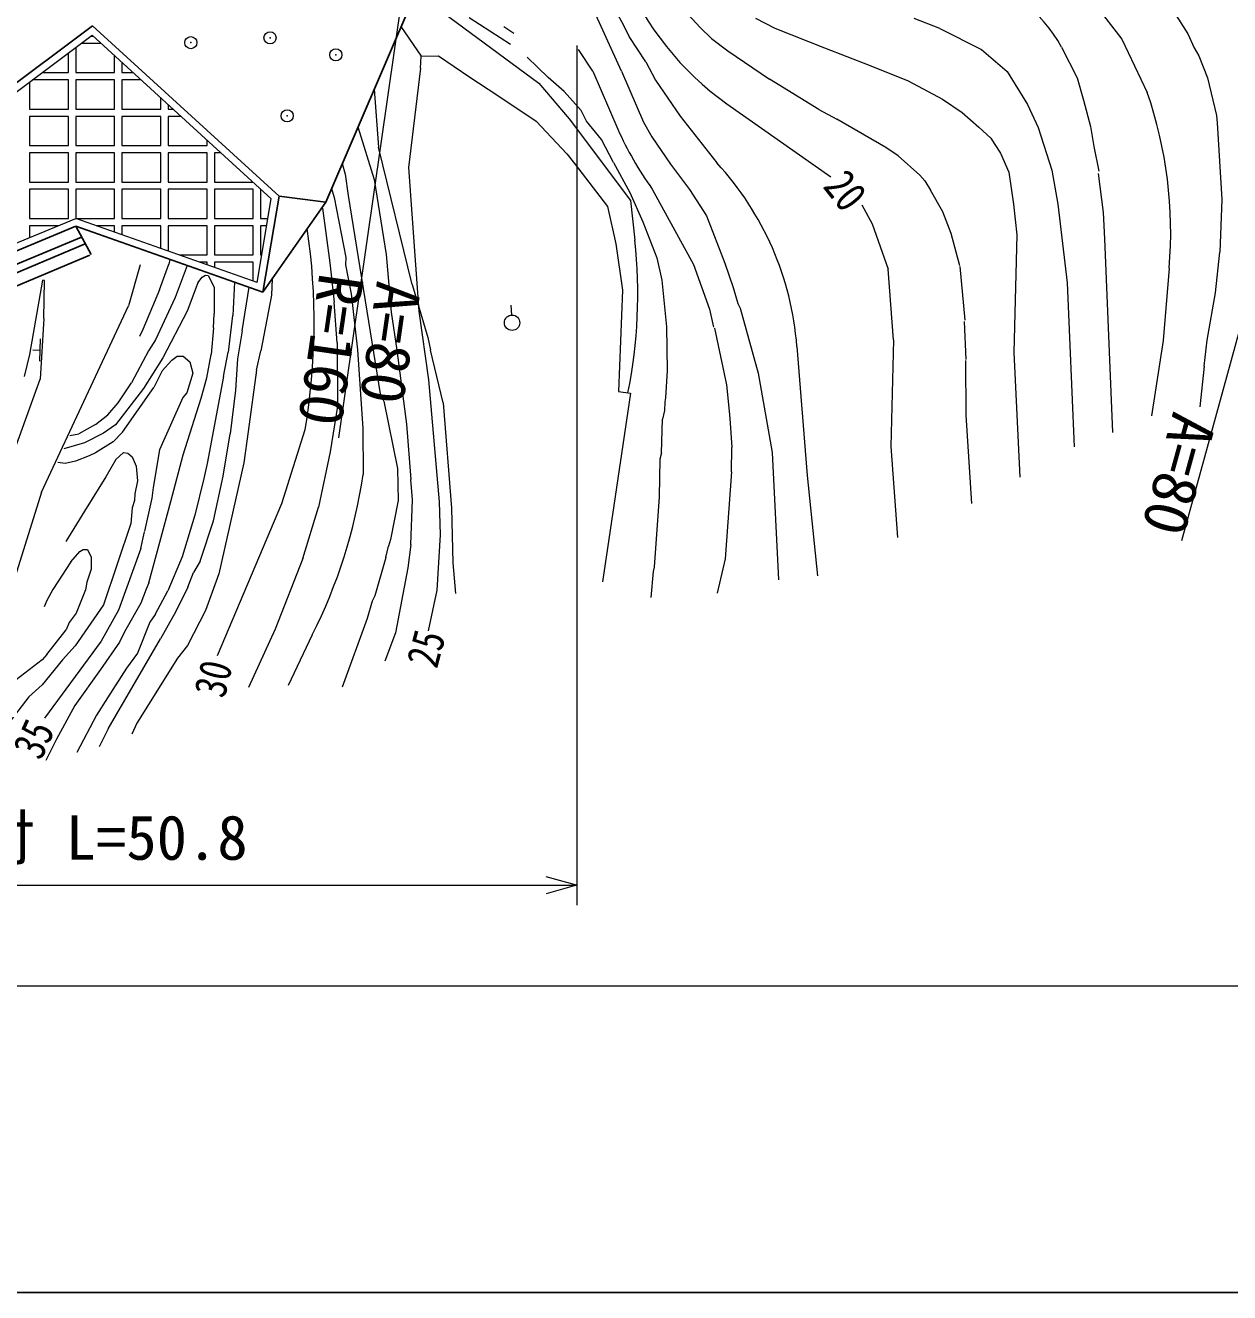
# Model space of a CAD drawing. Units: millimetres, scale not verified. Extents: x 40000 to 680000, y 20000 to 380000.
# Drawn here: x 195043 to 244556, y 205000 to 257120 of the extents above; entities that cross this region are included whole.
import ezdxf
from ezdxf.enums import TextEntityAlignment as Align

# ---------------------------------------------------------------- set-up
doc = ezdxf.new("R2010")
doc.units = ezdxf.units.MM
doc.header["$LTSCALE"] = 1000
doc.header["$PDMODE"] = 32
doc.header["$PDSIZE"] = 500
for name, color, linetype, lineweight in [('M-BGD', 7, 'Continuous', 13), ('M-STR-HTXT', 7, 'Continuous', 13), ('M-TTL-BAND', 7, 'Continuous', 25)]:
    doc.layers.add(name, color=color, linetype=linetype, lineweight=lineweight)
doc.styles.add('ＭＳ ゴシック', font='')
doc.styles.get('ＭＳ ゴシック').set_extended_font_data('MS Gothic')

msp = doc.modelspace()

# ---------------------------------------------------------------- linework, layer by layer
at = {"layer": 'M-BGD'}
for p, q in [((214079, 282980), (207914, 240154)), ((253025, 274013), (242574, 235921)), ((219643, 257115), (217566, 260968)), ((219551, 255239), (218295, 258004)), ((221455, 258492), (222794, 257028)), ((242044, 258018), (242838, 256765)), ((212241, 257633), (216150, 254749)), ((239036, 257953), (240122, 256550)), ((210483, 257072), (211311, 255857)), ((213287, 257442), (214989, 256350)), ((214719, 257070), (215122, 256805)), ((219875, 256661), (219643, 257115)), ((222794, 257028), (223252, 256574)), ((225056, 257415), (225860, 257009)), ((225860, 257009), (227893, 256195)), ((232646, 256997), (231579, 257403)), ((232646, 256997), (234350, 256133)), ((189302, 250354), (197787, 256714)), ((197738, 256677), (197827, 256677)), ((205149, 249985), (197787, 256714)), ((220558, 255622), (219875, 256661)), ((223252, 256574), (223929, 256076)), ((240122, 256550), (241166, 254365)), ((242838, 256765), (243104, 256192)), ((196813, 255177), (196813, 255984)), ((197113, 256209), (197113, 255177)), ((198155, 256377), (197338, 256377)), ((217716, 256289), (217716, 220931)), ((218372, 255230), (217785, 256128)), ((223929, 256076), (225636, 254912)), ((227893, 256195), (229741, 255483)), ((234350, 256133), (235412, 255229)), ((237646, 256222), (238282, 254964)), ((243104, 256192), (243286, 255867)), ((198713, 255177), (198713, 255867)), ((199013, 255593), (199013, 255177)), ((211294, 255360), (211311, 255857)), ((211311, 255857), (212032, 255866)), ((212032, 255866), (213314, 254985)), ((216534, 254977), (215678, 255805)), ((220558, 255622), (220950, 254866)), ((229741, 255483), (231333, 254837)), ((243286, 255867), (243644, 254961)), ((196813, 254877), (195337, 254877)), ((195737, 255177), (196813, 255177)), ((196813, 253677), (196813, 254877)), ((197113, 255177), (198713, 255177)), ((197113, 254877), (197113, 253677)), ((198713, 254877), (197113, 254877)), ((198713, 253677), (198713, 254877)), ((199013, 255177), (199468, 255177)), ((199013, 254877), (199013, 253677)), ((199797, 254877), (199013, 254877)), ((211294, 255360), (210802, 251273)), ((213314, 254985), (214427, 254263)), ((217189, 254400), (216534, 254977)), ((218372, 255230), (219397, 252855)), ((219551, 255239), (220458, 253139)), ((227664, 253654), (225636, 254912)), ((235412, 255229), (236248, 253859)), ((238282, 254964), (238544, 254043)), ((243644, 254961), (244018, 253412)), ((195213, 254785), (195213, 253677)), ((209379, 254493), (209568, 252104)), ((216150, 254749), (217395, 253279)), ((217893, 253613), (217189, 254400)), ((220950, 254866), (221961, 253382)), ((231333, 254837), (232752, 254088)), ((200613, 253677), (200613, 254131)), ((200913, 253857), (200913, 253677)), ((214427, 254263), (216040, 253182)), ((223890, 253898), (228155, 250897)), ((232752, 254088), (233557, 253530)), ((236248, 253859), (236690, 252919)), ((238544, 254043), (238839, 252963)), ((195213, 253677), (196813, 253677)), ((195213, 253377), (195213, 252177)), ((196813, 253377), (195213, 253377)), ((196813, 252177), (196813, 253377)), ((197113, 253677), (198713, 253677)), ((197113, 253377), (197113, 252177)), ((198713, 253377), (197113, 253377)), ((198713, 252177), (198713, 253377)), ((199013, 253677), (200613, 253677)), ((199013, 253377), (199013, 252177)), ((200613, 253377), (199013, 253377)), ((200613, 252177), (200613, 253377)), ((200913, 253677), (201110, 253677)), ((200913, 253377), (200913, 252177)), ((201438, 253377), (200913, 253377)), ((218120, 253173), (217893, 253613)), ((221961, 253382), (223473, 251461)), ((227664, 253654), (228401, 253265)), ((233557, 253530), (234242, 252934)), ((244018, 253412), (244042, 253110)), ((208716, 252944), (209384, 250783)), ((216040, 253182), (217300, 251831)), ((217395, 253279), (219921, 249918)), ((218725, 252421), (218120, 253173)), ((220458, 253139), (220796, 252536)), ((230420, 252099), (228401, 253265)), ((234242, 252934), (234736, 252476)), ((236690, 252919), (237241, 251162)), ((238839, 252963), (238967, 252138)), ((244042, 253110), (244231, 249955)), ((202513, 252177), (202513, 252394)), ((219226, 251476), (218725, 252421)), ((220796, 252536), (221570, 251410)), ((220796, 252536), (220905, 252375)), ((234736, 252476), (234896, 252222)), ((195213, 252177), (196813, 252177)), ((195213, 251877), (195213, 250677)), ((196813, 251877), (195213, 251877)), ((196813, 250677), (196813, 251877)), ((197113, 252177), (198713, 252177)), ((197113, 251877), (197113, 250677)), ((198713, 251877), (197113, 251877)), ((198713, 250677), (198713, 251877)), ((199013, 252177), (200613, 252177)), ((199013, 251877), (199013, 250677)), ((200613, 251877), (199013, 251877)), ((200613, 250677), (200613, 251877)), ((200913, 252177), (202513, 252177)), ((200913, 251877), (200913, 250677)), ((202513, 251877), (200913, 251877)), ((202513, 250677), (202513, 251877)), ((202813, 251877), (202813, 250677)), ((203079, 251877), (202813, 251877)), ((210944, 246469), (209568, 252104)), ((217300, 251831), (217624, 251433)), ((230933, 251754), (230420, 252099)), ((230933, 251754), (231818, 250963)), ((234896, 252222), (235140, 251865)), ((235140, 251865), (235474, 251079)), ((238967, 252138), (239178, 251121)), ((208073, 251443), (208188, 251000)), ((210802, 251273), (211215, 245361)), ((217624, 251433), (218977, 249676)), ((219226, 251476), (219895, 250243)), ((221570, 251410), (222342, 250373)), ((208188, 251000), (208317, 250127)), ((209384, 250783), (209881, 247696)), ((231818, 250963), (232028, 250727)), ((232028, 250727), (232263, 250338)), ((235474, 251079), (235674, 249773)), ((237241, 251162), (237494, 249765)), ((239153, 251033), (239357, 249427)), ((195213, 250677), (196813, 250677)), ((195213, 250377), (195213, 249177)), ((196813, 250377), (195213, 250377)), ((196813, 249177), (196813, 250377)), ((197113, 250677), (198713, 250677)), ((197113, 250377), (197113, 249177)), ((198713, 250377), (197113, 250377)), ((198713, 249177), (198713, 250377)), ((199013, 250677), (200613, 250677)), ((199013, 250377), (199013, 249177)), ((200613, 250377), (199013, 250377)), ((200613, 249177), (200613, 250377)), ((200913, 250677), (202513, 250677)), ((200913, 250377), (200913, 249177)), ((202513, 250377), (200913, 250377)), ((202513, 249177), (202513, 250377)), ((202813, 250677), (204392, 250677)), ((202813, 250377), (202813, 249177)), ((204413, 250377), (202813, 250377)), ((204413, 249177), (204413, 250377)), ((204713, 250377), (204713, 249177)), ((204720, 250377), (204713, 250377)), ((207633, 250417), (207744, 250040)), ((219895, 250243), (220429, 249042)), ((220816, 250388), (222508, 247280)), ((222342, 250373), (223054, 249292)), ((232766, 249450), (232263, 250338)), ((204575, 246546), (205149, 249985)), ((207744, 250040), (208213, 247566)), ((208317, 250127), (209635, 241963)), ((218977, 249676), (219322, 248129)), ((219921, 249918), (220101, 248281)), ((229430, 249745), (229860, 248964)), ((235674, 249773), (235813, 248504)), ((237494, 249765), (237873, 246532)), ((244231, 249955), (244150, 247794)), ((189292, 245943), (197113, 249177)), ((195213, 249177), (196813, 249177)), ((204575, 246546), (197113, 249177)), ((197113, 249177), (198713, 249177)), ((199013, 249177), (200613, 249177)), ((200913, 249177), (202513, 249177)), ((202813, 249177), (204413, 249177)), ((204713, 249177), (205014, 249177)), ((207260, 249605), (207558, 247360)), ((223054, 249292), (223798, 247341)), ((233111, 248554), (232766, 249450)), ((239357, 249427), (239406, 248336)), ((195213, 248877), (195213, 248392)), ((196388, 248877), (195213, 248877)), ((198713, 248877), (197964, 248877)), ((198713, 248613), (198713, 248877)), ((199013, 248877), (199013, 248507)), ((200613, 248877), (199013, 248877)), ((200613, 247943), (200613, 248877)), ((200913, 248877), (200913, 247837)), ((202513, 248877), (200913, 248877)), ((202513, 247677), (202513, 248877)), ((202813, 248877), (202813, 247677)), ((204413, 248877), (202813, 248877)), ((204413, 247677), (204413, 248877)), ((204713, 248877), (204713, 247677)), ((204964, 248877), (204713, 248877)), ((220429, 249042), (220999, 247557)), ((229860, 248964), (230520, 247096)), ((219322, 248129), (219601, 246231)), ((233469, 247226), (233111, 248554)), ((235813, 248504), (235685, 243664)), ((239406, 248336), (239737, 240379)), ((201367, 247677), (202513, 247677)), ((202813, 247677), (204413, 247677)), ((204713, 247677), (204764, 247677)), ((209881, 247696), (210081, 245323)), ((243975, 246119), (244150, 247794)), ((199764, 247272), (199290, 245589)), ((200561, 246243), (200939, 247293)), ((200988, 247493), (200939, 247293)), ((201694, 247244), (201201, 245931)), ((202513, 247377), (202218, 247377)), ((202513, 247273), (202513, 247377)), ((202813, 247377), (202813, 247168)), ((204413, 247377), (202813, 247377)), ((204413, 246603), (204413, 247377)), ((204713, 247377), (204713, 247374)), ((204714, 247377), (204713, 247377)), ((207558, 247360), (207746, 245733)), ((208213, 247566), (208200, 247270)), ((208200, 247270), (208441, 246081)), ((220999, 247557), (221217, 246646)), ((222508, 247280), (223169, 245454)), ((223798, 247341), (224143, 246344)), ((230741, 244188), (230520, 247096)), ((233463, 247201), (233669, 244989)), ((242072, 247135), (241818, 244155)), ((195227, 243583), (195755, 246640)), ((195834, 246626), (195755, 246640)), ((195808, 245069), (195834, 246626)), ((202137, 246529), (202316, 246768)), ((202316, 246768), (202456, 246848)), ((202456, 246848), (202561, 246828)), ((202561, 246828), (202812, 246352)), ((203641, 246558), (203571, 245186)), ((205192, 246690), (205160, 246021)), ((221217, 246646), (221403, 244720)), ((237873, 246532), (238159, 239785)), ((200561, 246243), (199875, 244617)), ((202137, 246529), (201698, 245362)), ((202812, 246352), (202809, 245258)), ((203957, 244562), (204241, 246346)), ((205160, 246021), (204726, 243741)), ((208441, 246081), (208701, 243771)), ((210944, 246469), (211595, 244288)), ((219601, 246231), (219435, 242066)), ((224146, 246338), (224332, 245685)), ((243631, 244178), (243975, 246119)), ((195706, 237925), (199290, 245589)), ((201201, 245931), (200387, 244191)), ((207857, 244067), (207746, 245733)), ((214999, 245616), (215032, 245206)), ((224332, 245685), (224434, 245492)), ((224434, 245492), (225174, 242822)), ((195808, 245069), (195650, 242569)), ((201702, 245362), (200689, 243451)), ((202774, 244675), (202809, 245258)), ((203557, 245187), (203380, 243676)), ((210081, 245323), (210318, 243755)), ((211215, 245361), (211624, 242539)), ((223169, 245454), (223336, 244713)), ((199875, 244617), (199731, 244325)), ((202774, 244675), (202681, 243586)), ((203957, 244562), (203761, 243403)), ((221403, 244720), (221425, 242920)), ((223372, 244673), (223872, 242335)), ((233644, 244944), (233707, 243378)), ((195646, 244230), (195623, 243316)), ((200387, 244191), (200112, 243732)), ((207857, 244067), (207874, 241464)), ((211595, 244288), (211702, 243756)), ((230741, 244188), (230625, 239800)), ((241818, 244155), (241338, 241059)), ((243503, 243105), (243631, 244178)), ((195009, 242677), (195227, 243583)), ((195350, 243774), (195634, 243767)), ((200112, 243732), (199410, 242414)), ((200689, 243451), (199898, 242191)), ((201059, 243354), (201288, 243516)), ((201288, 243516), (201535, 243518)), ((201535, 243518), (201812, 243282)), ((202501, 242619), (202681, 243586)), ((203190, 242674), (203380, 243676)), ((203761, 243403), (203678, 242121)), ((204540, 242940), (204726, 243741)), ((208701, 243771), (208924, 240546)), ((210318, 243755), (210720, 240717)), ((212225, 241592), (211702, 243756)), ((226764, 243915), (227183, 238608)), ((235685, 243664), (235936, 238545)), ((200670, 242914), (200327, 242222)), ((200670, 242914), (201059, 243354)), ((201812, 243282), (201933, 242822)), ((204540, 242940), (204209, 240420)), ((221425, 242920), (221367, 241802)), ((233698, 243335), (233713, 241085)), ((243503, 243105), (243327, 241431)), ((193597, 236894), (195650, 242569)), ((198856, 241596), (199410, 242414)), ((201933, 242822), (201685, 242001)), ((202268, 241783), (202501, 242619)), ((203190, 242674), (202519, 239095)), ((211624, 242539), (212051, 237523)), ((225174, 242822), (225750, 239555)), ((199898, 242191), (198755, 240697)), ((199037, 240386), (200327, 242222)), ((201685, 242001), (201523, 241819)), ((203678, 242121), (203457, 240317)), ((209635, 241963), (209783, 241665)), ((219923, 241990), (218769, 234239)), ((219435, 242066), (219923, 241990)), ((223872, 242335), (223997, 241114)), ((198437, 241104), (198856, 241596)), ((201523, 241819), (200560, 239656)), ((201526, 239459), (202268, 241783)), ((207874, 241464), (207569, 239585)), ((209783, 241665), (210337, 238892)), ((212225, 241592), (212559, 237267)), ((221338, 241630), (221323, 241276)), ((221367, 241802), (221338, 241630)), ((197926, 240708), (198437, 241104)), ((221198, 239539), (221236, 240924)), ((221323, 241276), (221236, 240924)), ((223997, 241114), (224019, 240759)), ((233713, 241085), (233937, 237451)), ((196876, 240250), (197246, 240327)), ((197926, 240708), (197246, 240327)), ((198259, 240343), (197478, 239945)), ((198755, 240697), (198259, 240343)), ((199037, 240386), (198649, 239995)), ((203178, 238585), (203457, 240317)), ((204209, 240420), (204019, 239131)), ((206540, 240483), (205573, 237435)), ((208924, 240546), (208931, 238646)), ((210720, 240717), (210895, 238437)), ((224019, 240759), (224086, 239757)), ((197478, 239945), (196629, 239703)), ((198649, 239995), (197921, 239534)), ((224081, 238753), (224086, 239757)), ((230625, 239800), (230905, 236061)), ((197667, 239420), (197108, 239191)), ((197921, 239534), (197667, 239420)), ((198759, 239263), (198348, 238549)), ((198759, 239263), (199082, 239549)), ((199082, 239549), (199259, 239519)), ((199259, 239519), (199432, 239372)), ((199432, 239372), (199604, 238989)), ((200560, 239656), (200298, 238112)), ((201027, 237532), (201526, 239459)), ((207569, 239585), (207101, 237311)), ((221132, 239272), (221096, 237724)), ((221198, 239539), (221132, 239272)), ((225750, 239555), (226013, 234310)), ((196681, 239095), (196375, 239142)), ((197108, 239191), (196681, 239095)), ((199604, 238989), (199652, 238393)), ((202519, 239095), (202387, 238490)), ((204019, 239131), (203004, 234567)), ((210337, 238892), (210376, 237578)), ((224081, 238753), (223809, 235185)), ((198348, 238549), (197469, 237143)), ((199652, 238393), (199548, 237854)), ((202387, 238490), (202011, 236974)), ((202772, 236739), (203178, 238585)), ((210967, 237604), (210895, 238437)), ((227183, 238608), (227617, 234481)), ((195706, 237925), (193928, 232263)), ((199548, 237854), (199525, 237578)), ((200246, 237675), (199946, 236321)), ((200298, 238112), (200246, 237675)), ((221096, 237724), (220896, 234835)), ((199438, 237277), (199384, 236636)), ((199525, 237578), (199438, 237277)), ((200125, 234189), (201027, 237532)), ((205573, 237435), (202923, 231186)), ((206452, 235200), (207101, 237311)), ((210376, 237578), (210055, 235979)), ((210894, 235764), (210967, 237604)), ((212051, 237523), (212101, 236168)), ((212559, 237267), (212621, 235017)), ((197469, 237143), (196703, 235894)), ((199384, 236636), (198255, 233290)), ((202011, 236974), (201488, 235263)), ((202228, 235080), (202772, 236739)), ((199792, 235607), (199948, 236288)), ((212101, 236168), (211960, 233898)), ((199792, 235607), (198878, 233063)), ((209857, 235239), (209968, 235700)), ((210055, 235979), (209968, 235700)), ((210894, 235764), (210773, 234815)), ((196915, 235063), (197281, 235476)), ((197281, 235476), (197414, 235563)), ((197414, 235563), (197594, 235558)), ((197594, 235558), (197746, 235252)), ((197746, 235252), (197751, 234751)), ((201488, 235263), (200895, 233869)), ((202228, 235080), (201956, 234617)), ((206452, 235200), (205318, 232291)), ((209857, 235239), (209407, 233659)), ((223809, 235185), (223480, 233768)), ((196915, 235063), (196172, 233915)), ((197751, 234751), (197571, 234219)), ((201720, 234020), (201956, 234617)), ((203004, 234567), (202450, 233059)), ((210773, 234815), (210258, 232131)), ((212621, 235017), (212722, 233755)), ((220856, 234661), (220762, 233592)), ((220896, 234835), (220856, 234661)), ((197571, 234219), (197519, 233903)), ((200125, 234189), (200006, 233928)), ((196172, 233915), (195920, 233470)), ((197519, 233903), (197135, 232942)), ((200006, 233928), (199790, 233356)), ((200374, 232893), (200895, 233869)), ((201720, 234020), (201236, 233012)), ((209407, 233659), (209299, 233438)), ((211960, 233898), (211606, 232222)), ((195920, 233470), (195814, 233207)), ((198255, 233290), (197085, 231606)), ((198878, 233063), (198165, 231795)), ((199790, 233356), (199120, 232171)), ((201236, 233012), (200603, 231884)), ((202450, 233059), (201703, 231615)), ((209299, 233438), (209092, 232721)), ((196844, 232557), (196727, 232266)), ((197135, 232942), (196844, 232557)), ((200162, 232579), (199653, 231306)), ((200374, 232893), (200162, 232579)), ((209092, 232721), (208064, 229899)), ((195921, 231248), (196727, 232266)), ((199120, 232171), (198911, 231750)), ((205318, 232291), (204213, 229888)), ((206837, 232052), (205845, 229976)), ((210258, 232131), (209822, 230967)), ((198165, 231795), (195827, 228621)), ((196570, 231032), (197085, 231606)), ((198911, 231750), (198132, 230632)), ((198441, 228194), (200603, 231884)), ((201703, 231615), (201299, 231088)), ((195738, 231032), (194664, 230209)), ((196570, 231032), (195730, 229992)), ((195921, 231248), (195738, 231032)), ((199653, 231306), (199203, 230686)), ((201299, 231088), (199633, 228417)), ((198132, 230632), (197073, 229143)), ((199203, 230686), (198417, 229457)), ((195730, 229992), (195183, 229511)), ((195183, 229511), (194459, 228560)), ((198417, 229457), (197968, 228750)), ((197073, 229143), (196329, 227770)), ((197968, 228750), (197157, 227217)), ((199633, 228417), (199414, 227975)), ((196329, 227770), (195890, 226885)), ((198441, 228194), (198076, 227443)), ((217703, 221753), (216453, 222101)), ((166933, 221753), (217703, 221753)), ((217703, 221753), (216453, 221406))]:
    msp.add_line(p, q, dxfattribs=at)
at = {"layer": 'M-BGD', "lineweight": 25}
for p, q in [((211593, 259664), (207391, 249852)), ((189240, 250683), (197806, 257103)), ((205472, 250097), (197806, 257103)), ((204812, 246145), (205472, 250097)), ((204812, 246145), (207391, 249852)), ((207391, 249852), (205472, 250097)), ((189267, 245608), (197122, 248856)), ((204812, 246145), (197122, 248856)), ((197122, 248856), (197742, 247691)), ((189242, 244666), (197507, 248132)), ((189252, 245034), (197357, 248415)), ((189161, 244090), (197700, 247671))]:
    msp.add_line(p, q, dxfattribs=at)
at = {"layer": 'M-BGD'}
msp.add_circle((215054, 244891), 316, dxfattribs=at)
for centre, radius, start, end in [((230902, 263828), 12156, 202.3731, 234.7743), ((232281, 253271), 6124, 28.8077, 75.4163), ((224491, 248605), 17642, 355.2208, 19.057), ((232612, 258808), 14494, 204.2499, 215.5195), ((214244, 242945), 12558, 4.4318, 42.7031), ((180536, 244912), 26379, 350.3342, 8.3903), ((199897, 246052), 20327, 348.5214, 6.2963), ((187580, 241796), 21582, 333.159, 351.6057)]:
    msp.add_arc(centre, radius, start, end, dxfattribs=at)
for p in [(201846, 256409), (205104, 256610), (207810, 255908), (205805, 253402)]:
    msp.add_point(p, dxfattribs=at)
at = {"layer": 'M-STR-HTXT'}
msp.add_line((85564, 217617), (267351, 217617), dxfattribs=at)
at = {"layer": 'M-TTL-BAND'}
msp.add_line((40000, 205000), (579000, 205000), dxfattribs=at)

# ---------------------------------------------------------------- texts
at = {"layer": 'M-BGD', "style": 'ＭＳ ゴシック', "width": 0.8}
for s, rotation, p in [('20', 308.424, (228764, 250329)), ('25', 75.232, (211510, 231489)), ('30', 76.493, (202760, 230255)), ('35', 65.399, (195381, 227775))]:
    msp.add_text(s, height=1320, rotation=rotation, dxfattribs=at).set_placement(p, align=Align.MIDDLE_CENTER)
at = {"layer": 'M-BGD', "style": 'ＭＳ ゴシック'}
for s, rotation, p in [('R=160', 261.808, (208962, 246732)), ('A=80', 254.657, (244019, 240809))]:
    msp.add_text(s, height=1833, rotation=rotation, dxfattribs=at).set_placement(p, align=Align.TOP_LEFT)
msp.add_text('A=80', height=1833, rotation=261.808, dxfattribs=at).set_placement((208962, 246732), align=Align.BOTTOM_LEFT)
msp.add_text('モルタル吹付 L=50.8', height=1833, dxfattribs=at).set_placement((192318, 222253), align=Align.BOTTOM_CENTER)

doc.saveas('drawing.dxf')
